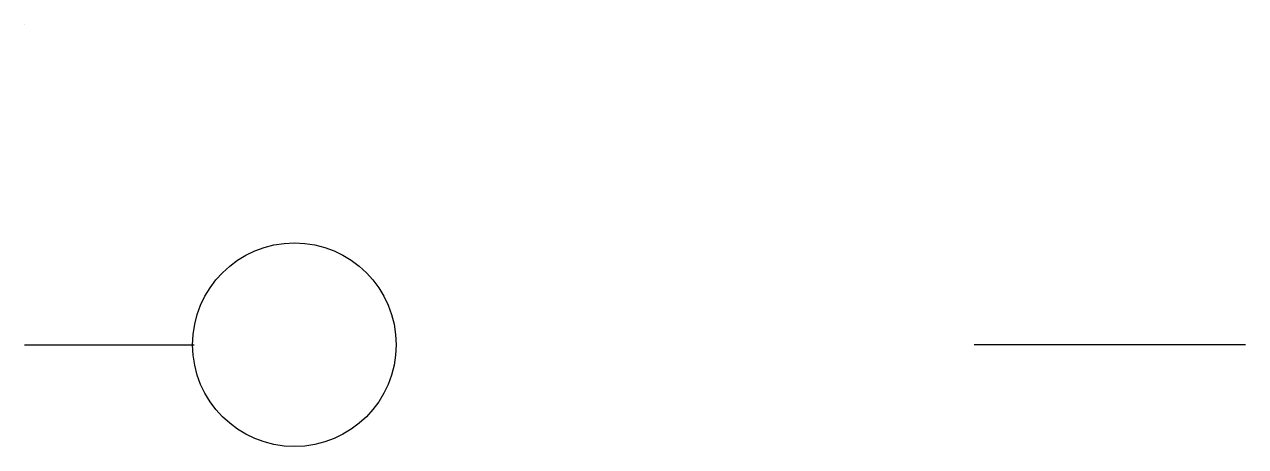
# Model space of a CAD drawing. Header units: millimetres. Extents: x 22.49 to 31.49, y 16.39 to 19.5.
import ezdxf

# ---------------------------------------------------------------- set-up
doc = ezdxf.new("R2010")
doc.units = ezdxf.units.MM
doc.layers.add('Contur', color=4, linetype='Continuous')

msp = doc.modelspace()

# ---------------------------------------------------------------- linework, layer by layer
at = {"layer": 'Contur'}
for p, q in [((22.4913, 19.5001, 3.4394), (22.4913, 19.5001, 3.4394)), ((22.4913, 17.1407, 5.3861), (23.7413, 17.1407, 5.3861)), ((31.4913, 17.1407, 5.4), (29.4913, 17.1407, 5.4))]:
    msp.add_line(p, q, dxfattribs=at)
msp.add_circle((24.4812, 17.1407, 5.3892), 0.75, dxfattribs=at)

doc.saveas('drawing.dxf')
